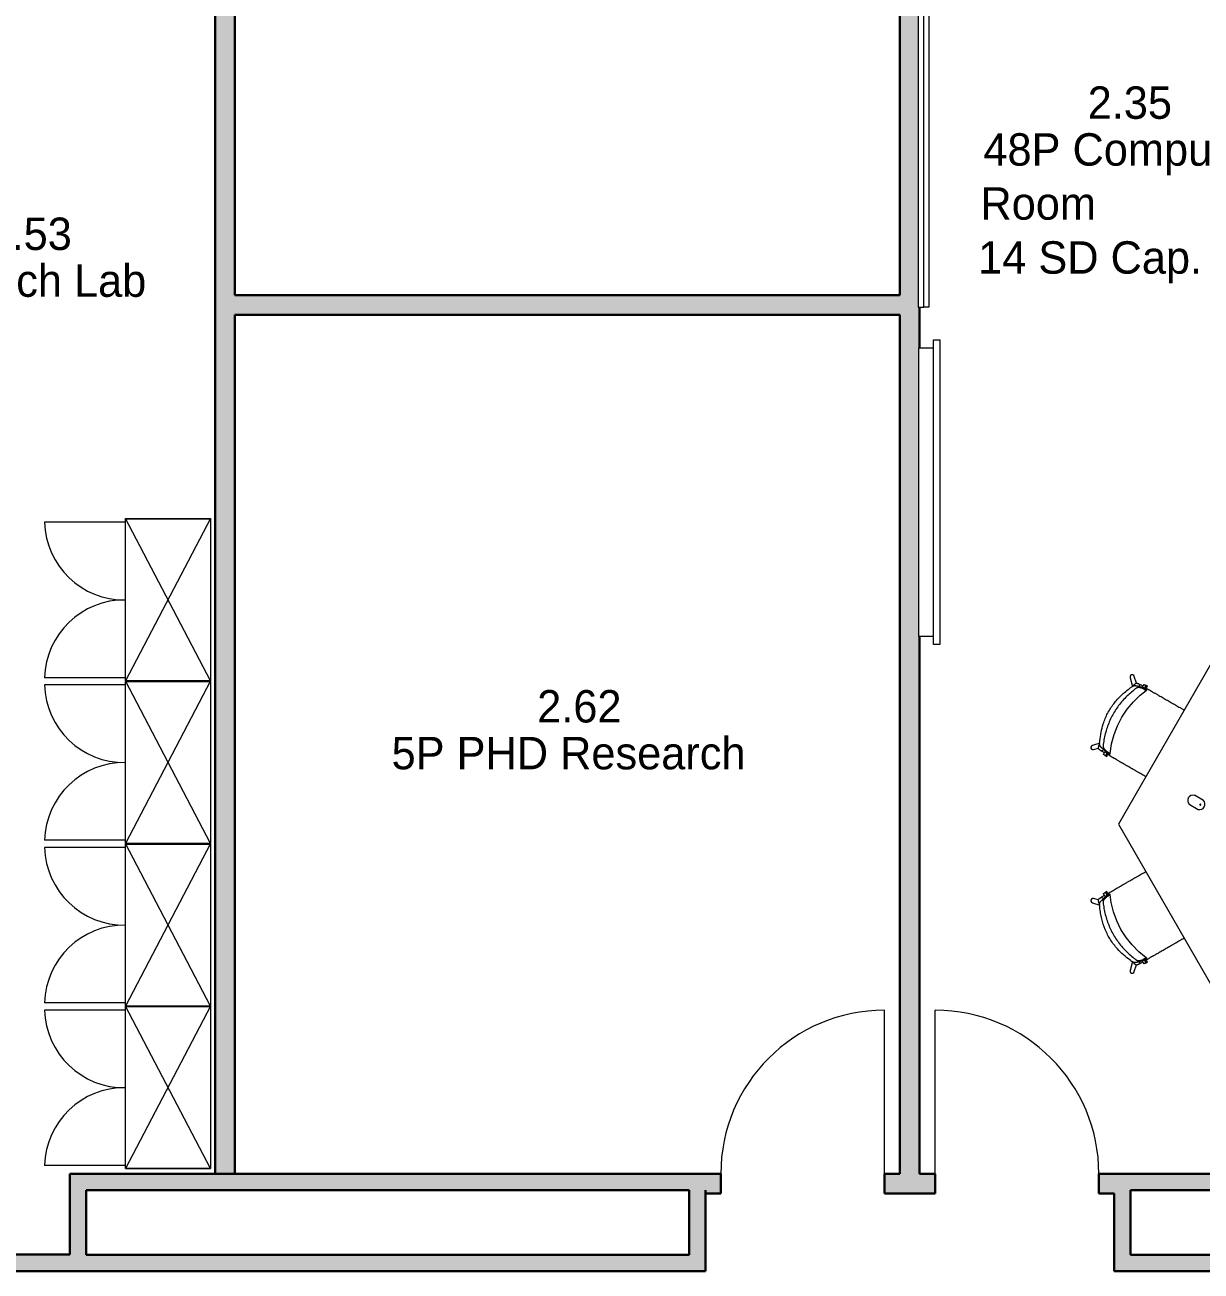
# Model space of a CAD drawing. Header units: millimetres. Extents: x 155927 to 295199, y -4084 to 97293.
# Drawn here: x 168326 to 175587, y 15108 to 22798 of the extents above; entities that cross this region are included whole.
import ezdxf

# ---------------------------------------------------------------- set-up
doc = ezdxf.new("R2010")
doc.units = ezdxf.units.MM
doc.header["$MEASUREMENT"] = 0
for name, color, linetype, lineweight in [('A-AREA-IDEN', 7, 'CONTINUOUS', 9), ('A-DOOR', 4, 'CONTINUOUS', 9), ('A-GENM', 8, 'CONTINUOUS', 9), ('A-WALL', 7, 'CONTINUOUS', 9), ('A-WALL-PATT', 7, 'CONTINUOUS', 9), ('E-ELEC-EQPM', 8, 'CONTINUOUS', 9), ('I-FURN', 8, 'CONTINUOUS', 9), ('I-WALL', 7, 'CONTINUOUS', 9)]:
    doc.layers.add(name, color=color, linetype=linetype, lineweight=lineweight)
doc.styles.add('Century Gothic', font='GOTHIC.TTF', dxfattribs={"height": 200})

msp = doc.modelspace()

# ---------------------------------------------------------------- hatches: boundary and pattern name
at = {"layer": 'A-WALL-PATT'}
for points in [[(169500.8, 15707.6), (169622.8, 15707.6), (169622.8, 26309.8), (169500.8, 26309.8), (169500.8, 15774.9)], [(173726.8, 15707.6), (173848.8, 15707.6), (173848.8, 19024.3), (173843.8, 19024.3), (173843.8, 20804.7), (173848.8, 20804.7), (173848.8, 21055.5), (173840.7, 21055.5), (173840.7, 23455.5), (173848.8, 23455.5), (173848.8, 26309.8), (173726.8, 26309.8), (173726.8, 19024.3)], [(173726.8, 21008.7), (173726.8, 21130.7), (169622.8, 21130.7), (169622.8, 21008.7), (169743.6, 21008.7)], [(172425.8, 15606.6), (172526.8, 15606.6), (172526.8, 15707.6), (168603, 15707.6), (168603, 15606.6), (169743.6, 15606.6)], [(185650.8, 15606.6), (185650.8, 15707.6), (175050.8, 15707.6), (175050.8, 15606.6), (185352.5, 15606.6)], [(168704, 15208.6), (168704, 15606.6), (168603, 15606.6), (168603, 15208.6)], [(172526.8, 15208.6), (172526.8, 15606.6), (172425.8, 15606.6), (172425.8, 15208.6)], [(175151.8, 15208.6), (175151.8, 15606.6), (175050.8, 15606.6), (175050.8, 15208.6)], [(169743.6, 15107.6), (172526.8, 15107.6), (172526.8, 15208.6), (168603, 15208.6), (168603, 15107.6)], [(180549.8, 15107.6), (183641.8, 15107.6), (183641.8, 15208.6), (175050.8, 15208.6), (175050.8, 15107.6), (179349.1, 15107.6)]]:
    msp.add_hatch(color=256, dxfattribs=at).paths.add_polyline_path(points, flags=0)
h = msp.add_hatch(color=256, dxfattribs=at)
h.paths.add_polyline_path([(175050.8, 15585.6), (175050.8, 15707.6), (174955.8, 15707.6), (174955.8, 15585.6)], flags=0)
h.paths.add_polyline_path([(173631.8, 15585.6), (173945.8, 15585.6), (173945.8, 15707.6), (173631.8, 15707.6)], flags=0)
h.paths.add_polyline_path([(172526.8, 15585.6), (172621.8, 15585.6), (172621.8, 15707.6), (172526.8, 15707.6), (172526.8, 15606.6)], flags=0)
h = msp.add_hatch(color=256, dxfattribs=at)
h.paths.add_polyline_path([(168603, 15107.6), (168603, 15209.6), (167390.8, 15209.6), (167390.8, 15107.6), (168542.9, 15107.6)], flags=0)
h.paths.add_polyline_path([(163790.8, 15107.6), (163790.8, 15209.6), (162750.8, 15209.6), (162750.8, 15107.6), (163740.2, 15107.6)], flags=0)

# ---------------------------------------------------------------- linework, layer by layer
at = {"layer": 'A-DOOR'}
for p, q in [((173631.8, 15707.6), (173631.8, 16717.6)), ((173945.8, 15707.6), (173945.8, 16717.6))]:
    msp.add_line(p, q, dxfattribs=at)
for centre, start, end in [((173631.8, 15707.6), 90, 180), ((173945.8, 15707.6), 0, 90)]:
    msp.add_arc(centre, 1010, start, end, dxfattribs=at)
at = {"layer": 'A-GENM'}
for p, q in [((175600.8, 18011.9), (175545.8, 18043.6)), ((175514.1, 17988.6), (175569.1, 17956.9))]:
    msp.add_line(p, q, dxfattribs=at)
for centre, radius, start, end in [((175536.1, 18012.5), 32.5, 72.68038, 227.31962), ((175578.7, 17987.9), 32.5, 252.68038, 47.31962), ((175582.2, 17985.9), 3.16, 60, 240), ((175582.2, 17985.9), 3.16, 240, 60)]:
    msp.add_arc(centre, radius, start, end, dxfattribs=at)
at = {"layer": 'A-WALL', "lineweight": 30}
for p, q in [((173726.8, 26309.8), (173726.8, 21130.7)), ((169622.8, 21130.7), (169622.8, 25757.6)), ((169500.8, 24232.6), (169500.8, 15707.6)), ((173726.8, 21130.7), (169622.8, 21130.7)), ((169622.8, 21008.7), (173726.8, 21008.7)), ((169622.8, 15707.6), (169622.8, 21008.7)), ((173726.8, 21008.7), (173726.8, 15707.6)), ((173848.8, 20804.7), (173848.8, 21055.5)), ((173848.8, 15707.6), (173848.8, 19024.3)), ((169500.8, 15707.6), (169622.8, 15707.6)), ((172621.8, 15707.6), (172526.8, 15707.6)), ((172621.8, 15585.6), (172621.8, 15707.6)), ((173726.8, 15707.6), (173631.8, 15707.6)), ((173631.8, 15707.6), (173631.8, 15585.6)), ((173945.8, 15707.6), (173848.8, 15707.6)), ((173945.8, 15585.6), (173945.8, 15707.6)), ((175050.8, 15707.6), (174955.8, 15707.6)), ((174955.8, 15707.6), (174955.8, 15585.6)), ((172526.8, 15606.6), (172526.8, 15585.6)), ((172526.8, 15585.6), (172621.8, 15585.6)), ((173631.8, 15585.6), (173945.8, 15585.6)), ((174955.8, 15585.6), (175050.8, 15585.6))]:
    msp.add_line(p, q, dxfattribs=at)
at = {"layer": 'E-ELEC-EQPM'}
for p, q in [((173935.7, 20855.5), (173973.8, 20855.5)), ((173935.7, 20804.7), (173935.7, 20855.5)), ((173935.7, 20855.5), (173973.8, 20855.5)), ((173935.7, 18973.5), (173935.7, 20855.5)), ((173973.8, 20855.5), (173973.8, 18973.5)), ((173973.8, 20855.5), (173973.8, 18973.5)), ((173843.8, 20804.7), (173935.7, 20804.7)), ((173843.8, 19024.3), (173843.8, 20804.7)), ((173843.8, 19024.3), (173843.8, 20804.7)), ((173843.8, 20804.7), (173935.7, 20804.7)), ((173935.7, 19024.3), (173843.8, 19024.3)), ((173935.7, 19024.3), (173843.8, 19024.3)), ((173935.7, 18973.5), (173935.7, 19024.3)), ((173973.8, 18973.5), (173935.7, 18973.5)), ((173973.8, 18973.5), (173935.7, 18973.5))]:
    msp.add_line(p, q, dxfattribs=at)
at = {"layer": 'I-FURN'}
for p, q in [((173840.7, 23455.5), (173840.7, 21055.5)), ((173875.7, 21055.5), (173875.7, 23455.5)), ((173875.7, 21055.5), (173875.7, 23455.5)), ((173905.7, 23455.5), (173905.7, 21055.5)), ((173840.7, 21055.5), (173875.7, 21055.5)), ((173905.7, 21055.5), (173875.7, 21055.5)), ((168947.4, 19728.6), (168447.4, 19728.6)), ((169472.4, 18749.6), (168947.4, 19752.9)), ((169472.4, 19752.9), (168947.4, 18749.6)), ((168947.4, 18749.6), (168947.4, 19749.6)), ((168947.4, 19749.6), (169472.4, 19749.6)), ((168947.4, 18749.6), (168947.4, 19749.6)), ((169472.4, 19749.6), (168947.4, 19749.6)), ((169472.4, 19749.6), (169472.4, 18749.6)), ((169472.4, 19749.6), (169472.4, 18749.6)), ((175651.8, 18861.9), (175076.8, 17866)), ((168947.4, 18769.6), (168447.4, 18769.6)), ((175149.3, 18769.3), (175163.1, 18714.3)), ((175187.2, 18735.5), (175174.4, 18776.4)), ((168947.4, 18725.3), (168447.4, 18725.3)), ((169472.4, 17746.3), (168947.4, 18749.6)), ((169472.4, 18749.6), (168947.4, 17746.3)), ((169472.4, 18749.6), (168947.4, 18749.6)), ((168947.4, 18749.6), (169472.4, 18749.6)), ((168947.4, 17746.3), (168947.4, 18746.3)), ((168947.4, 18746.3), (169472.4, 18746.3)), ((168947.4, 17746.3), (168947.4, 18746.3)), ((169472.4, 18746.3), (168947.4, 18746.3)), ((169472.4, 18746.3), (169472.4, 17746.3)), ((169472.4, 18746.3), (169472.4, 17746.3)), ((175211.6, 18661.1), (175248.7, 18690.4)), ((175226, 18709.4), (175223.4, 18711)), ((175223.9, 18711.8), (175235, 18728.3)), ((175229, 18708.8), (175223.9, 18711.8)), ((175235, 18728.3), (175246.5, 18721.7)), ((175246.5, 18721.7), (175236.9, 18707.3)), ((175238.3, 18706.9), (175250.1, 18700.1)), ((175255.1, 18717.1), (175243.6, 18723.7)), ((175244.7, 18703.2), (175255.1, 18717.1)), ((175244.8, 18703.2), (175254.6, 18716.3)), ((175248.7, 18690.4), (175250.1, 18691.7)), ((175250.1, 18691.7), (175251.1, 18693.3)), ((175251.1, 18693.3), (175251.7, 18694.7)), ((175251.7, 18694.7), (175252.1, 18696.9)), ((175252.1, 18696.9), (175251.9, 18699.1)), ((175131, 18574.8), (175169, 18620.1)), ((175169, 18620.1), (175211.6, 18661.1)), ((175098.2, 18525.6), (175131, 18574.8)), ((175049.4, 18418.1), (175070.9, 18473.2)), ((175070.9, 18473.2), (175098.2, 18525.6)), ((175034, 18361), (175049.4, 18418.1)), ((174961, 18365.4), (174915.6, 18351.1)), ((174922.7, 18326), (174953.5, 18333.7)), ((174984.6, 18294.8), (174993.4, 18312.7)), ((174993.4, 18312.7), (175001.1, 18308.3)), ((174993.9, 18313.5), (174999, 18310.5)), ((175004.3, 18304.6), (174996.2, 18288.1)), ((175004.3, 18304.5), (174996.7, 18288.9)), ((175005.3, 18303.4), (175017.1, 18296.6)), ((175024.8, 18302.6), (175034, 18361)), ((174996.2, 18288.1), (174984.6, 18294.8)), ((174992.9, 18289.6), (175004.4, 18283)), ((175004.4, 18283), (175011.6, 18299.7)), ((175004.9, 18283.8), (175011.7, 18299.7)), ((175020.9, 18296.5), (175018.9, 18295.5)), ((175022.6, 18297.9), (175020.9, 18296.5)), ((175023.5, 18299.1), (175022.6, 18297.9)), ((175024.4, 18300.8), (175023.5, 18299.1)), ((175024.8, 18302.6), (175024.4, 18300.8)), ((175076.8, 17866), (175651.8, 16870.1)), ((168947.4, 17766.3), (168447.4, 17766.3)), ((168947.4, 17722), (168447.4, 17722)), ((169472.4, 16743), (168947.4, 17746.3)), ((169472.4, 17746.3), (168947.4, 16743)), ((169472.4, 17746.3), (168947.4, 17746.3)), ((168947.4, 17746.3), (169472.4, 17746.3)), ((168947.4, 16743), (168947.4, 17743)), ((168947.4, 17743), (169472.4, 17743)), ((168947.4, 16743), (168947.4, 17743)), ((169472.4, 17743), (168947.4, 17743)), ((169472.4, 17743), (169472.4, 16743)), ((169472.4, 17743), (169472.4, 16743)), ((174915.6, 17380.9), (174961, 17366.6)), ((174953.5, 17398.3), (174922.7, 17406)), ((174984.6, 17437.2), (174996.2, 17443.9)), ((174993.4, 17419.3), (174984.6, 17437.2)), ((175004.4, 17449.1), (174992.9, 17442.4)), ((175001.1, 17423.7), (174993.4, 17419.3)), ((174999, 17421.5), (174993.9, 17418.5)), ((174996.2, 17443.9), (175004.3, 17427.4)), ((174996.7, 17443.1), (175004.3, 17427.5)), ((175011.6, 17432.3), (175004.4, 17449.1)), ((175011.7, 17432.3), (175004.9, 17448.2)), ((175017.1, 17435.5), (175005.3, 17428.6)), ((175018.9, 17436.5), (175020.6, 17435.7)), ((175020.6, 17435.7), (175022.2, 17434.6)), ((175022.2, 17434.6), (175023.2, 17433.4)), ((175023.2, 17433.4), (175024.3, 17431.5)), ((175024.3, 17431.5), (175024.8, 17429.4)), ((175031.7, 17382.6), (175024.8, 17429.4)), ((175045.8, 17325.2), (175031.7, 17382.6)), ((175066.1, 17269.6), (175045.8, 17325.2)), ((175092.3, 17216.6), (175066.1, 17269.6)), ((175124.1, 17166.7), (175092.3, 17216.6)), ((175161, 17120.6), (175124.1, 17166.7)), ((175202.7, 17078.7), (175161, 17120.6)), ((175248.7, 17041.6), (175202.7, 17078.7)), ((175163.1, 17017.7), (175149.3, 16962.8)), ((175174.4, 16955.7), (175187.2, 16996.5)), ((175223.4, 17021.1), (175226, 17022.6)), ((175223.9, 17020.2), (175229, 17023.2)), ((175235, 17003.7), (175223.9, 17020.2)), ((175246.5, 17010.4), (175235, 17003.7)), ((175236.8, 17024.8), (175246.5, 17010.4)), ((175250.1, 17031.9), (175238.3, 17025.1)), ((175243.6, 17008.3), (175255.1, 17014.9)), ((175255.1, 17014.9), (175244.7, 17028.8)), ((175254.6, 17015.7), (175244.8, 17028.8)), ((175250.2, 17040.1), (175248.7, 17041.6)), ((175251.4, 17038.1), (175250.2, 17040.1)), ((175251.9, 17036.7), (175251.4, 17038.1)), ((175252.1, 17034.8), (175251.9, 17036.7)), ((175251.9, 17032.9), (175252.1, 17034.8)), ((168947.4, 16763), (168447.4, 16763)), ((168947.4, 16718.7), (168447.4, 16718.7)), ((169472.4, 16743), (168947.4, 16743)), ((168947.4, 16743), (169472.4, 16743)), ((169472.4, 15739.7), (168947.4, 16743)), ((169472.4, 16743), (168947.4, 15739.7)), ((168947.4, 15739.7), (168947.4, 16739.7)), ((168947.4, 16739.7), (169472.4, 16739.7)), ((168947.4, 15739.7), (168947.4, 16739.7)), ((169472.4, 16739.7), (168947.4, 16739.7)), ((169472.4, 16739.7), (169472.4, 15739.7)), ((169472.4, 16739.7), (169472.4, 15739.7)), ((168947.4, 15759.7), (168447.4, 15759.7)), ((169472.4, 15739.7), (168947.4, 15739.7)), ((168947.4, 15739.7), (169472.4, 15739.7))]:
    msp.add_line(p, q, dxfattribs=at)
for centre, radius, start, end in [((168939.5, 19741.3), 492.3, 181.47698, 270.92096), ((168939.5, 18756.9), 492.3, 89.07904, 178.52302), ((175161.6, 18773.6), 13.1, 11.96621, 199.58244), ((168939.5, 18738), 492.3, 181.47698, 270.92096), ((174918.3, 18338.3), 13.1, 101.98964, 289.60587), ((168939.5, 17753.6), 492.3, 89.07904, 178.52302), ((168939.5, 17734.7), 492.3, 181.47698, 270.92096), ((174918.3, 17393.7), 13.1, 70.39413, 258.01036), ((168939.5, 16750.3), 492.3, 89.07904, 178.52302), ((175161.6, 16958.4), 13.1, 160.41756, 348.03379), ((168939.5, 16731.3), 492.3, 181.47698, 270.92096), ((168939.5, 15747), 492.3, 89.07904, 178.52302)]:
    msp.add_arc(centre, radius, start, end, dxfattribs=at)
for centre, major_axis, start_param, end_param in [((175247.1, 18740.7), (-8.7, -15.1), 0.238848, 0.322489), ((175258.2, 18733.3), (-8.7, -15.1), 6.026179, 6.605675), ((175258.7, 18734.1), (-8.7, -15.1), 6.026179, 6.605675), ((174991.5, 18271.4), (-8.7, -15.1), 2.819103, 3.398599), ((174992, 18272.2), (-8.7, -15.1), 2.819103, 3.398599), ((174991.5, 17460.6), (-8.7, 15.1), 2.884586, 3.464082), ((174992, 17459.8), (-8.7, 15.1), 2.884586, 3.464082), ((175247.1, 16991.3), (-8.7, 15.1), 5.960696, 6.044337), ((175258.2, 16998.8), (-8.7, 15.1), 5.960696, 6.540192), ((175258.7, 16998), (-8.7, 15.1), 5.960696, 6.540192)]:
    msp.add_ellipse(centre, major_axis=major_axis, ratio=0.978487, start_param=start_param, end_param=end_param, dxfattribs=at)
for points, knots in [([(174961.9, 18380.3), (174963.4, 18397.9), (174968.4, 18433), (174983.2, 18490.1), (175008.1, 18550.3), (175046.3, 18610.1), (175086.1, 18654), (175121.5, 18685.1), (175140.3, 18699.4), (175150, 18706.1)], [-1, -1, -1, -1, -0.863636, -0.727273, -0.545455, -0.363636, -0.181818, -0.090909, 0, 0, 0, 0]), ([(175172.6, 18693.1), (175162.4, 18685.2), (175142.7, 18668.7), (175105.7, 18632.8), (175064.9, 18582.8), (175026.2, 18515.7), (175003.3, 18455.3), (174990.6, 18405.3), (174986.2, 18380), (174984.4, 18367.2)], [-1, -1, -1, -1, -0.9, -0.8, -0.6, -0.4, -0.2, -0.1, 0, 0, 0, 0]), ([(175150, 18706.1), (175152, 18707.9), (175156, 18711.1), (175160.7, 18714.2), (175164.3, 18716.3), (175166.9, 18717.7), (175169, 18718.6), (175170.4, 18719.2), (175171.2, 18719.5), (175171.8, 18719.7), (175172.4, 18719.9), (175173.2, 18720.1), (175174.5, 18720.5), (175176.3, 18720.8), (175178.4, 18720.9), (175180.3, 18720.8), (175182.2, 18720.6), (175183.9, 18720.4), (175185.3, 18720.2), (175186.3, 18720), (175186.9, 18720), (175187.3, 18719.9), (175187.7, 18719.9), (175188.2, 18719.8), (175189.1, 18719.6), (175190.3, 18719.4), (175191.6, 18719), (175193.3, 18718.4), (175194.9, 18717.8), (175196.5, 18717.2), (175197.8, 18716.8), (175199.1, 18716.5), (175200.8, 18716), (175203.7, 18715.2), (175207.7, 18714.1), (175212.2, 18712.9), (175216.5, 18711.8), (175220.6, 18710.7), (175224.4, 18709.8), (175227.8, 18709), (175229.9, 18708.6), (175230.9, 18708.4)], [0, 0, 0, 0, 0.035714, 0.071429, 0.089286, 0.107143, 0.125, 0.133929, 0.138393, 0.142857, 0.147321, 0.151786, 0.160714, 0.178571, 0.196429, 0.214286, 0.232143, 0.25, 0.267857, 0.276786, 0.28125, 0.285714, 0.290179, 0.294643, 0.303571, 0.321429, 0.339286, 0.357143, 0.392857, 0.410714, 0.428571, 0.446429, 0.464286, 0.5, 0.571429, 0.642857, 0.714286, 0.785714, 0.857143, 0.928571, 1, 1, 1, 1]), ([(175163.2, 18714.7), (175164.8, 18716.4), (175167.4, 18719.3), (175170.5, 18722.6), (175172.2, 18724.5), (175173.6, 18725.8), (175174.8, 18727), (175175.9, 18728.2), (175177.1, 18729.3), (175178.4, 18730.6), (175179.9, 18731.8), (175181.3, 18732.9), (175182.4, 18733.8), (175183.3, 18734.4), (175184, 18734.8), (175184.7, 18735.2), (175185.7, 18735.6), (175187, 18736), (175188.5, 18736.2), (175189.9, 18736.1), (175191.1, 18735.9), (175192.5, 18735.5), (175193.6, 18735.1), (175194.4, 18734.7), (175194.9, 18734.5), (175195.3, 18734.4), (175195.7, 18734.2), (175196.1, 18734), (175196.9, 18733.7), (175198.1, 18733.1), (175199.2, 18732.6), (175200.1, 18732.2), (175200.8, 18731.8), (175201.5, 18731.5), (175202.5, 18731), (175204.3, 18730.1), (175205.8, 18729.3), (175206.7, 18728.9)], [0, 0, 0, 0, 0.125, 0.1875, 0.21875, 0.25, 0.28125, 0.3125, 0.34375, 0.375, 0.40625, 0.4375, 0.46875, 0.484375, 0.5, 0.515625, 0.53125, 0.5625, 0.59375, 0.625, 0.65625, 0.6875, 0.71875, 0.734375, 0.742188, 0.75, 0.757812, 0.765625, 0.78125, 0.8125, 0.84375, 0.859375, 0.875, 0.890625, 0.90625, 0.9375, 1, 1, 1, 1]), ([(175227.1, 18702.9), (175225.5, 18703.3), (175223.2, 18703.9), (175220.4, 18704.6), (175218.8, 18705.1), (175217.6, 18705.4), (175216.4, 18705.7), (175215, 18706.2), (175213.6, 18706.8), (175212.2, 18707.2), (175211, 18707.5), (175210, 18707.7), (175209.1, 18707.9), (175208.7, 18707.9), (175208.3, 18707.9), (175207.9, 18708), (175207.4, 18708), (175206.4, 18708.1), (175205, 18708.3), (175203.2, 18708.5), (175201.4, 18708.6), (175199.4, 18708.6), (175197.3, 18708.5), (175195.5, 18708.1), (175194.2, 18707.8), (175193.5, 18707.5), (175192.9, 18707.3), (175192.3, 18707.1), (175191.6, 18706.8), (175190.2, 18706.1), (175188.2, 18705.1), (175185.8, 18703.7), (175182.4, 18701.5), (175178.1, 18698.2), (175174.4, 18694.9), (175172.6, 18693.1)], [0, 0, 0, 0, 0.125, 0.1875, 0.21875, 0.25, 0.28125, 0.3125, 0.375, 0.40625, 0.4375, 0.46875, 0.484375, 0.492188, 0.5, 0.507812, 0.515625, 0.53125, 0.5625, 0.59375, 0.625, 0.65625, 0.6875, 0.71875, 0.734375, 0.742188, 0.75, 0.757812, 0.765625, 0.78125, 0.8125, 0.84375, 0.875, 0.9375, 1, 1, 1, 1]), ([(175207.6, 18713.7), (175207.6, 18714.1), (175207.8, 18716.7), (175207.7, 18721.7), (175207.2, 18726.4), (175206.7, 18728.9)], [0.93933321, 0.93933321, 0.93933321, 0.93933321, 0.94444444, 0.97222222, 1, 1, 1, 1]), ([(175223.9, 18711.8), (175223.5, 18711.6), (175222.6, 18711.2), (175221.8, 18710.8), (175221.3, 18710.6)], [-0.8741323, -0.8741323, -0.8741323, -0.8741323, -0.6666667, -0.4718724, -0.4718724, -0.4718724, -0.4718724]), ([(175227.1, 18702.9), (175229.7, 18701.4), (175234.4, 18698.7), (175239.9, 18695.5), (175244, 18693.1), (175246.3, 18691.8), (175247.6, 18691.1), (175248.2, 18690.7), (175248.6, 18690.5), (175248.7, 18690.4), (175248.7, 18690.4)], [0, 0, 0, 0, 0.1111111, 0.2222222, 0.3333333, 0.4444444, 0.5, 0.5555556, 0.6111111, 0.6625707, 0.6625707, 0.6625707, 0.6625707]), ([(175246.2, 18706.3), (175246.8, 18706), (175249.6, 18704.3), (175254.7, 18701.4), (175261.4, 18697.5), (175268.1, 18693.6), (175276.9, 18688.6), (175287.6, 18682.4), (175298.2, 18676.3), (175306.8, 18671.3), (175313.3, 18667.5), (175319.9, 18663.7), (175328.6, 18658.7), (175339.4, 18652.5), (175352.3, 18645.1), (175365.4, 18637.5), (175378.5, 18629.9), (175391.5, 18622.4), (175402.3, 18616.2), (175411.1, 18611.1), (175417.7, 18607.3), (175424.3, 18603.5), (175433, 18598.5), (175443.8, 18592.2), (175454.6, 18586), (175463.3, 18581), (175469.9, 18577.1), (175476.5, 18573.3), (175480.9, 18570.8), (175483.2, 18569.5), (175483.2, 18569.4)], [-0.8977274, -0.8977274, -0.8977274, -0.8977274, -0.8928571, -0.875, -0.8571429, -0.8392857, -0.8214286, -0.7857143, -0.75, -0.7321429, -0.7142857, -0.6964286, -0.6785714, -0.6428571, -0.6071429, -0.5714286, -0.5357143, -0.5, -0.4642857, -0.4464286, -0.4285714, -0.4107143, -0.3928571, -0.3571429, -0.3214286, -0.3035714, -0.2857143, -0.2678571, -0.25, -0.2492433, -0.2492433, -0.2492433, -0.2492433]), ([(175000.4, 18309.1), (174999.1, 18310.6), (174996.8, 18313.1), (174993.2, 18316.9), (174990.2, 18319.9), (174987.1, 18323), (174983.8, 18326.3), (174980.8, 18329.2), (174978.4, 18331.7), (174976.8, 18333.2), (174975.5, 18334.4), (174974.2, 18335.5), (174972.9, 18336.6), (174971.6, 18337.8), (174970.6, 18338.8), (174969.7, 18339.7), (174969.1, 18340.4), (174968.8, 18340.8), (174968.6, 18341.1), (174968.3, 18341.5), (174968, 18341.9), (174967.4, 18342.7), (174966.5, 18343.8), (174965.4, 18345.2), (174964.3, 18346.7), (174963.3, 18348.3), (174962.4, 18350.2), (174961.7, 18351.9), (174961.3, 18353.2), (174961.1, 18354), (174961, 18354.6), (174960.9, 18355.2), (174960.7, 18356.1), (174960.5, 18357.6), (174960.3, 18359.9), (174960.2, 18362.8), (174960.2, 18367), (174960.6, 18372.6), (174961.4, 18377.6), (174961.9, 18380.3)], [0, 0, 0, 0, 0.142857, 0.214286, 0.285714, 0.357143, 0.428571, 0.5, 0.535714, 0.571429, 0.589286, 0.607143, 0.642857, 0.660714, 0.678571, 0.696429, 0.705357, 0.709821, 0.714286, 0.71875, 0.723214, 0.732143, 0.75, 0.767857, 0.785714, 0.803571, 0.821429, 0.839286, 0.848214, 0.852679, 0.857143, 0.861607, 0.866071, 0.875, 0.892857, 0.910714, 0.928571, 0.964286, 1, 1, 1, 1]), ([(174969.6, 18318.1), (174968.7, 18318.7), (174967.3, 18319.6), (174965.7, 18320.7), (174964.8, 18321.3), (174964.1, 18321.8), (174963.4, 18322.2), (174962.6, 18322.8), (174961.6, 18323.5), (174960.6, 18324.2), (174959.8, 18324.7), (174959.4, 18325), (174959.1, 18325.3), (174958.8, 18325.5), (174958.4, 18325.8), (174957.7, 18326.4), (174956.7, 18327.2), (174955.7, 18328.1), (174954.9, 18329.1), (174954.2, 18330.3), (174953.6, 18331.6), (174953.3, 18332.9), (174953.1, 18334), (174953.1, 18334.8), (174953.1, 18335.6), (174953.2, 18336.7), (174953.3, 18338.2), (174953.6, 18339.9), (174954, 18341.8), (174954.4, 18343.5), (174954.8, 18345.2), (174955.2, 18346.7), (174955.7, 18348.4), (174956.2, 18350.2), (174956.9, 18352.6), (174958.2, 18357), (174959.4, 18360.6), (174960.1, 18362.9)], [0, 0, 0, 0, 0.0625, 0.09375, 0.109375, 0.125, 0.140625, 0.15625, 0.1875, 0.21875, 0.234375, 0.242188, 0.25, 0.257812, 0.265625, 0.28125, 0.3125, 0.34375, 0.375, 0.40625, 0.4375, 0.46875, 0.484375, 0.5, 0.515625, 0.53125, 0.5625, 0.59375, 0.625, 0.65625, 0.6875, 0.71875, 0.75, 0.78125, 0.8125, 0.875, 1, 1, 1, 1]), ([(174969.6, 18318.1), (174971.9, 18319), (174976.3, 18320.8), (174981.1, 18323.5), (174983.6, 18325.3), (174984.4, 18325.8)], [0, 0, 0, 0, 0.02777778, 0.05555556, 0.06696683, 0.06696683, 0.06696683, 0.06696683]), ([(174984.4, 18367.2), (174983.8, 18364.7), (174982.8, 18360), (174982.1, 18354.5), (174981.9, 18350.5), (174981.8, 18347.7), (174982, 18345.4), (174982.1, 18344), (174982.2, 18343.1), (174982.3, 18342.5), (174982.4, 18341.9), (174982.6, 18341.1), (174982.9, 18339.8), (174983.5, 18338.1), (174984.4, 18336.2), (174985.4, 18334.5), (174986.4, 18333), (174987.5, 18331.5), (174988.3, 18330.4), (174988.9, 18329.7), (174989.2, 18329.2), (174989.4, 18328.9), (174989.6, 18328.6), (174989.9, 18328.2), (174990.4, 18327.5), (174991.2, 18326.7), (174992, 18325.9), (174993.2, 18324.8), (174994.3, 18323.9), (174995.4, 18323), (174996.3, 18322.1), (174997.2, 18321.2), (174998.4, 18320.1), (175000.4, 18318), (175002.1, 18316.3), (175003.2, 18315.1)], [0, 0, 0, 0, 0.0625, 0.125, 0.15625, 0.1875, 0.21875, 0.234375, 0.242188, 0.25, 0.257812, 0.265625, 0.28125, 0.3125, 0.34375, 0.375, 0.40625, 0.4375, 0.46875, 0.484375, 0.492188, 0.5, 0.507812, 0.515625, 0.53125, 0.5625, 0.59375, 0.625, 0.6875, 0.71875, 0.75, 0.78125, 0.8125, 0.875, 1, 1, 1, 1]), ([(174993.7, 18316.3), (174993.7, 18315.8), (174993.8, 18314.8), (174993.9, 18313.9), (174994, 18313.4)], [-0.5281276, -0.5281276, -0.5281276, -0.5281276, -0.3333333, -0.1189454, -0.1189454, -0.1189454, -0.1189454]), ([(175024.8, 18302.6), (175024.8, 18302.6), (175024.7, 18302.7), (175024.3, 18303), (175023.5, 18303.4), (175021.8, 18304.4), (175018.4, 18306.4), (175012.1, 18310), (175006.5, 18313.2), (175003.2, 18315.1)], [0.3374293, 0.3374293, 0.3374293, 0.3374293, 0.3888889, 0.4444444, 0.5138889, 0.5833333, 0.7222222, 0.8611111, 1, 1, 1, 1]), ([(175246, 18158.3), (175245.9, 18158.4), (175241.5, 18160.9), (175232.7, 18166), (175219.4, 18173.7), (175206.3, 18181.2), (175195.4, 18187.5), (175186.7, 18192.6), (175180, 18196.4), (175173.4, 18200.2), (175164.8, 18205.2), (175154.1, 18211.4), (175143.4, 18217.6), (175134.7, 18222.6), (175128.2, 18226.3), (175121.6, 18230.1), (175113, 18235.1), (175102.2, 18241.3), (175091.4, 18247.6), (175082.7, 18252.6), (175076, 18256.5), (175069.4, 18260.3), (175060.7, 18265.3), (175049.8, 18271.6), (175036.8, 18279.1), (175023.4, 18286.8), (175014.1, 18292.2), (175009.3, 18295), (175008.9, 18295.2)], [-0.7503695, -0.7503695, -0.7503695, -0.7503695, -0.75, -0.7142857, -0.6785714, -0.6428571, -0.6071429, -0.5892857, -0.5714286, -0.5535714, -0.5357143, -0.5, -0.4642857, -0.4464286, -0.4285714, -0.4107143, -0.3928571, -0.3571429, -0.3214286, -0.3035714, -0.2857143, -0.2678571, -0.25, -0.2142857, -0.1785714, -0.1428571, -0.1071429, -0.103964, -0.103964, -0.103964, -0.103964]), ([(175008.9, 17436.8), (175009.3, 17437), (175014.1, 17439.8), (175023.4, 17445.2), (175036.8, 17452.9), (175049.8, 17460.4), (175060.7, 17466.7), (175069.4, 17471.7), (175076, 17475.5), (175082.7, 17479.4), (175091.4, 17484.4), (175102.2, 17490.7), (175113, 17496.9), (175121.6, 17501.9), (175128.2, 17505.7), (175134.7, 17509.5), (175143.4, 17514.4), (175154.1, 17520.6), (175164.8, 17526.8), (175173.4, 17531.8), (175180, 17535.6), (175186.7, 17539.4), (175195.4, 17544.5), (175206.3, 17550.8), (175219.4, 17558.3), (175232.7, 17566), (175241.5, 17571.1), (175245.9, 17573.6), (175246, 17573.7)], [-0.896036, -0.896036, -0.896036, -0.896036, -0.8928571, -0.8571429, -0.8214286, -0.7857143, -0.75, -0.7321429, -0.7142857, -0.6964286, -0.6785714, -0.6428571, -0.6071429, -0.5892857, -0.5714286, -0.5535714, -0.5357143, -0.5, -0.4642857, -0.4464286, -0.4285714, -0.4107143, -0.3928571, -0.3571429, -0.3214286, -0.2857143, -0.25, -0.2496035, -0.2496035, -0.2496035, -0.2496035]), ([(174960.1, 17369.1), (174959.4, 17371.4), (174958.2, 17375), (174956.9, 17379.4), (174956.2, 17381.8), (174955.7, 17383.6), (174955.2, 17385.3), (174954.8, 17386.9), (174954.4, 17388.5), (174954, 17390.2), (174953.6, 17392.1), (174953.3, 17393.9), (174953.2, 17395.3), (174953.1, 17396.4), (174953.1, 17397.2), (174953.1, 17398), (174953.3, 17399.1), (174953.6, 17400.4), (174954.2, 17401.7), (174954.9, 17402.9), (174955.7, 17403.9), (174956.7, 17404.8), (174957.7, 17405.6), (174958.4, 17406.2), (174958.8, 17406.5), (174959.1, 17406.7), (174959.4, 17407), (174959.8, 17407.3), (174960.6, 17407.8), (174961.6, 17408.5), (174962.6, 17409.2), (174963.4, 17409.8), (174964.1, 17410.2), (174964.8, 17410.7), (174965.7, 17411.3), (174967.3, 17412.4), (174968.7, 17413.3), (174969.6, 17413.9)], [0, 0, 0, 0, 0.125, 0.1875, 0.21875, 0.25, 0.28125, 0.3125, 0.34375, 0.375, 0.40625, 0.4375, 0.46875, 0.484375, 0.5, 0.515625, 0.53125, 0.5625, 0.59375, 0.625, 0.65625, 0.6875, 0.71875, 0.734375, 0.742188, 0.75, 0.757812, 0.765625, 0.78125, 0.8125, 0.84375, 0.859375, 0.875, 0.890625, 0.90625, 0.9375, 1, 1, 1, 1]), ([(174961.9, 17351.7), (174961.4, 17354.4), (174960.6, 17359.4), (174960.2, 17365), (174960.2, 17369.2), (174960.3, 17372.1), (174960.5, 17374.4), (174960.7, 17375.9), (174960.9, 17376.8), (174961, 17377.4), (174961.1, 17378), (174961.3, 17378.8), (174961.7, 17380.1), (174962.4, 17381.8), (174963.3, 17383.7), (174964.3, 17385.3), (174965.4, 17386.8), (174966.5, 17388.2), (174967.4, 17389.4), (174968, 17390.1), (174968.3, 17390.6), (174968.6, 17390.9), (174968.8, 17391.2), (174969.1, 17391.6), (174969.7, 17392.3), (174970.6, 17393.2), (174971.6, 17394.2), (174972.9, 17395.4), (174974.2, 17396.5), (174975.5, 17397.6), (174976.5, 17398.5), (174977.4, 17399.4), (174978.7, 17400.6), (174980.8, 17402.8), (174983.8, 17405.7), (174987.1, 17409), (174990.2, 17412.1), (174993.2, 17415.1), (174995.9, 17418), (174998.3, 17420.6), (174999.7, 17422.2), (175000.4, 17423)], [0, 0, 0, 0, 0.035714, 0.071429, 0.089286, 0.107143, 0.125, 0.133929, 0.138393, 0.142857, 0.147321, 0.151786, 0.160714, 0.178571, 0.196429, 0.214286, 0.232143, 0.25, 0.267857, 0.276786, 0.28125, 0.285714, 0.290179, 0.294643, 0.303571, 0.321429, 0.339286, 0.357143, 0.392857, 0.410714, 0.428571, 0.446429, 0.464286, 0.5, 0.571429, 0.642857, 0.714286, 0.785714, 0.857143, 0.928571, 1, 1, 1, 1]), ([(174984.4, 17406.2), (174983.6, 17406.8), (174981.1, 17408.5), (174976.3, 17411.2), (174971.9, 17413), (174969.6, 17413.9)], [0.93303317, 0.93303317, 0.93303317, 0.93303317, 0.94444444, 0.97222222, 1, 1, 1, 1]), ([(175003.2, 17416.9), (175002.1, 17415.7), (175000.4, 17414), (174998.4, 17411.9), (174997.2, 17410.8), (174996.3, 17409.9), (174995.4, 17409.1), (174994.3, 17408.1), (174993.2, 17407.2), (174992, 17406.2), (174991.2, 17405.3), (174990.4, 17404.5), (174989.9, 17403.8), (174989.6, 17403.4), (174989.4, 17403.1), (174989.2, 17402.8), (174988.9, 17402.4), (174988.3, 17401.6), (174987.5, 17400.5), (174986.4, 17399), (174985.4, 17397.5), (174984.4, 17395.8), (174983.5, 17393.9), (174982.9, 17392.2), (174982.6, 17390.9), (174982.4, 17390.1), (174982.3, 17389.5), (174982.2, 17388.9), (174982.1, 17388.1), (174982, 17386.6), (174981.8, 17384.3), (174981.9, 17381.5), (174982.1, 17377.5), (174982.8, 17372.1), (174983.8, 17367.3), (174984.4, 17364.8)], [0, 0, 0, 0, 0.125, 0.1875, 0.21875, 0.25, 0.28125, 0.3125, 0.375, 0.40625, 0.4375, 0.46875, 0.484375, 0.492188, 0.5, 0.507812, 0.515625, 0.53125, 0.5625, 0.59375, 0.625, 0.65625, 0.6875, 0.71875, 0.734375, 0.742188, 0.75, 0.757812, 0.765625, 0.78125, 0.8125, 0.84375, 0.875, 0.9375, 1, 1, 1, 1]), ([(174993.9, 17418.6), (174993.9, 17418.1), (174993.8, 17417.2), (174993.7, 17416.2), (174993.7, 17415.7)], [-0.8810546, -0.8810546, -0.8810546, -0.8810546, -0.6666667, -0.4718724, -0.4718724, -0.4718724, -0.4718724]), ([(175003.2, 17416.9), (175005.8, 17418.4), (175010.5, 17421.1), (175016, 17424.3), (175020.1, 17426.7), (175022.4, 17428), (175023.7, 17428.7), (175024.3, 17429.1), (175024.7, 17429.3), (175024.8, 17429.4), (175024.8, 17429.4)], [0, 0, 0, 0, 0.1111111, 0.2222222, 0.3333333, 0.4444444, 0.5, 0.5555556, 0.6111111, 0.6625707, 0.6625707, 0.6625707, 0.6625707]), ([(175150, 17025.9), (175135.5, 17036.1), (175107.7, 17057.9), (175065.5, 17099.3), (175025.9, 17151), (174993.2, 17214), (174975.1, 17270.3), (174965.8, 17316.6), (174962.9, 17340), (174961.9, 17351.7)], [-1, -1, -1, -1, -0.863636, -0.727273, -0.545455, -0.363636, -0.181818, -0.090909, 0, 0, 0, 0]), ([(174984.4, 17364.8), (174986.2, 17352), (174990.6, 17326.7), (175003.3, 17276.7), (175026.2, 17216.4), (175064.9, 17149.3), (175105.7, 17099.3), (175142.7, 17063.3), (175162.4, 17046.8), (175172.6, 17038.9)], [-1, -1, -1, -1, -0.9, -0.8, -0.6, -0.4, -0.2, -0.1, 0, 0, 0, 0]), ([(175483.3, 17162.6), (175483.2, 17162.5), (175480.9, 17161.2), (175476.5, 17158.7), (175469.9, 17154.9), (175463.3, 17151.1), (175454.6, 17146), (175443.8, 17139.8), (175433, 17133.5), (175424.3, 17128.5), (175417.7, 17124.7), (175411.1, 17120.9), (175402.3, 17115.9), (175391.5, 17109.6), (175378.5, 17102.1), (175365.4, 17094.5), (175352.3, 17087), (175339.4, 17079.5), (175328.6, 17073.3), (175319.9, 17068.3), (175313.3, 17064.5), (175306.8, 17060.7), (175298.2, 17055.7), (175287.6, 17049.6), (175276.9, 17043.4), (175268.1, 17038.4), (175261.4, 17034.5), (175254.7, 17030.6), (175249.6, 17027.7), (175246.8, 17026), (175246.2, 17025.7)], [-0.7508218, -0.7508218, -0.7508218, -0.7508218, -0.75, -0.7321429, -0.7142857, -0.6964286, -0.6785714, -0.6428571, -0.6071429, -0.5892857, -0.5714286, -0.5535714, -0.5357143, -0.5, -0.4642857, -0.4285714, -0.3928571, -0.3571429, -0.3214286, -0.3035714, -0.2857143, -0.2678571, -0.25, -0.2142857, -0.1785714, -0.1607143, -0.1428571, -0.125, -0.1071429, -0.1022726, -0.1022726, -0.1022726, -0.1022726]), ([(175230.9, 17023.6), (175229, 17023.3), (175225.6, 17022.6), (175220.6, 17021.3), (175216.5, 17020.2), (175212.2, 17019.1), (175207.7, 17017.9), (175203.7, 17016.8), (175200.4, 17015.9), (175198.2, 17015.3), (175196.5, 17014.8), (175194.9, 17014.2), (175193.3, 17013.6), (175191.6, 17013), (175190.3, 17012.7), (175189.1, 17012.4), (175188.2, 17012.2), (175187.7, 17012.2), (175187.3, 17012.1), (175186.9, 17012.1), (175186.3, 17012), (175185.3, 17011.9), (175183.9, 17011.6), (175182.2, 17011.4), (175180.3, 17011.2), (175178.4, 17011.1), (175176.3, 17011.3), (175174.5, 17011.5), (175173.2, 17011.9), (175172.4, 17012.1), (175171.8, 17012.3), (175171.2, 17012.5), (175170.4, 17012.8), (175169, 17013.4), (175166.9, 17014.3), (175164.3, 17015.7), (175160.7, 17017.8), (175156, 17021), (175152, 17024.1), (175150, 17025.9)], [0, 0, 0, 0, 0.142857, 0.214286, 0.285714, 0.357143, 0.428571, 0.5, 0.535714, 0.571429, 0.589286, 0.607143, 0.642857, 0.660714, 0.678571, 0.696429, 0.705357, 0.709821, 0.714286, 0.71875, 0.723214, 0.732143, 0.75, 0.767857, 0.785714, 0.803571, 0.821429, 0.839286, 0.848214, 0.852679, 0.857143, 0.861607, 0.866071, 0.875, 0.892857, 0.910714, 0.928571, 0.964286, 1, 1, 1, 1]), ([(175206.7, 17003.2), (175205.8, 17002.7), (175204.3, 17001.9), (175202.5, 17001.1), (175201.5, 17000.6), (175200.8, 17000.2), (175200.1, 16999.8), (175199.2, 16999.4), (175198.1, 16998.9), (175196.9, 16998.4), (175196.1, 16998), (175195.7, 16997.8), (175195.3, 16997.6), (175194.9, 16997.5), (175194.4, 16997.3), (175193.6, 16997), (175192.5, 16996.5), (175191.1, 16996.2), (175189.9, 16995.9), (175188.5, 16995.9), (175187, 16996), (175185.7, 16996.4), (175184.7, 16996.9), (175184, 16997.2), (175183.3, 16997.6), (175182.4, 16998.2), (175181.3, 16999.1), (175179.9, 17000.2), (175178.4, 17001.5), (175177.1, 17002.7), (175175.9, 17003.8), (175174.8, 17005), (175173.6, 17006.2), (175172.2, 17007.6), (175170.5, 17009.4), (175167.4, 17012.7), (175164.8, 17015.6), (175163.2, 17017.3)], [0, 0, 0, 0, 0.0625, 0.09375, 0.109375, 0.125, 0.140625, 0.15625, 0.1875, 0.21875, 0.234375, 0.242188, 0.25, 0.257812, 0.265625, 0.28125, 0.3125, 0.34375, 0.375, 0.40625, 0.4375, 0.46875, 0.484375, 0.5, 0.515625, 0.53125, 0.5625, 0.59375, 0.625, 0.65625, 0.6875, 0.71875, 0.75, 0.78125, 0.8125, 0.875, 1, 1, 1, 1]), ([(175172.6, 17038.9), (175174.4, 17037.1), (175178.1, 17033.8), (175182.4, 17030.5), (175185.8, 17028.3), (175188.2, 17026.9), (175190.2, 17025.9), (175191.6, 17025.3), (175192.3, 17024.9), (175192.9, 17024.7), (175193.5, 17024.5), (175194.2, 17024.2), (175195.5, 17023.9), (175197.3, 17023.5), (175199.4, 17023.4), (175201.4, 17023.4), (175203.2, 17023.5), (175205, 17023.7), (175206.4, 17023.9), (175207.4, 17024), (175207.9, 17024), (175208.3, 17024.1), (175208.7, 17024.1), (175209.1, 17024.2), (175210, 17024.3), (175211, 17024.5), (175212.2, 17024.8), (175213.6, 17025.3), (175215, 17025.8), (175216.4, 17026.3), (175217.6, 17026.6), (175218.8, 17027), (175220.4, 17027.4), (175223.2, 17028.1), (175225.5, 17028.7), (175227.1, 17029.1)], [0, 0, 0, 0, 0.0625, 0.125, 0.15625, 0.1875, 0.21875, 0.234375, 0.242188, 0.25, 0.257812, 0.265625, 0.28125, 0.3125, 0.34375, 0.375, 0.40625, 0.4375, 0.46875, 0.484375, 0.492188, 0.5, 0.507812, 0.515625, 0.53125, 0.5625, 0.59375, 0.625, 0.6875, 0.71875, 0.75, 0.78125, 0.8125, 0.875, 1, 1, 1, 1]), ([(175206.7, 17003.2), (175207.2, 17005.6), (175207.7, 17010.3), (175207.8, 17015.3), (175207.6, 17017.9), (175207.6, 17018.3)], [0, 0, 0, 0, 0.02777778, 0.05555556, 0.06066679, 0.06066679, 0.06066679, 0.06066679]), ([(175221.8, 17021.2), (175222, 17021.1), (175222.8, 17020.7), (175223.5, 17020.4), (175223.9, 17020.3)], [-0.4644041, -0.4644041, -0.4644041, -0.4644041, -0.3333333, -0.1258677, -0.1258677, -0.1258677, -0.1258677]), ([(175248.7, 17041.6), (175248.7, 17041.6), (175248.6, 17041.5), (175248.2, 17041.3), (175247.4, 17040.8), (175245.7, 17039.8), (175242.3, 17037.9), (175236, 17034.3), (175230.4, 17031), (175227.1, 17029.1)], [0.3374293, 0.3374293, 0.3374293, 0.3374293, 0.3888889, 0.4444444, 0.5138889, 0.5833333, 0.7222222, 0.8611111, 1, 1, 1, 1])]:
    msp.add_open_spline(points, degree=3, knots=knots, dxfattribs=at)
for points in [[(175206.7, 18728.9), (175207.3, 18728.6), (175208.4, 18728), (175209.6, 18727.4), (175210.2, 18727.1)], [(175210.2, 18727.1), (175215.5, 18724), (175221, 18720.9), (175226.6, 18717.6)], [(175250.1, 18700.1), (175249.8, 18699.8), (175248.7, 18699.4), (175246.1, 18699.2), (175242.5, 18699.5), (175238.1, 18700.3), (175233, 18701.4), (175229.2, 18702.3), (175227.1, 18702.9)], [(175230.9, 18708.4), (175232.3, 18708.1), (175234.8, 18707.6), (175237.2, 18707.1), (175238.3, 18706.9)], [(175251.3, 18699.5), (175251.6, 18699.3), (175252, 18699), (175251.9, 18699.1), (175251.3, 18699.4), (175250.6, 18699.8), (175250.1, 18700.1)], [(174961.4, 18366.4), (174960.9, 18365.3), (174960.5, 18364.1), (174960.1, 18362.9)], [(174960.1, 18362.9), (174960.5, 18364.1), (174960.9, 18365.2), (174961.3, 18366.4)], [(174972.8, 18316), (174972.3, 18316.4), (174971.2, 18317.1), (174970.1, 18317.8), (174969.6, 18318.1)], [(174989.2, 18306.6), (174983.6, 18309.8), (174978.1, 18313), (174972.8, 18316)], [(175005.3, 18303.4), (175004.6, 18304.3), (175003, 18306.1), (175001.3, 18308), (175000.4, 18309.1)], [(175003.2, 18315.1), (175004.7, 18313.6), (175007.5, 18310.8), (175011, 18306.9), (175013.8, 18303.4), (175015.9, 18300.5), (175017, 18298.2), (175017.2, 18297), (175017.1, 18296.6)], [(175017.1, 18296.6), (175017.6, 18296.3), (175018.3, 18295.9), (175018.9, 18295.5), (175019, 18295.5), (175018.6, 18295.7), (175018.3, 18295.9)], [(174969.6, 17413.9), (174970.1, 17414.2), (174971.2, 17414.9), (174972.3, 17415.6), (174972.8, 17416)], [(174972.8, 17416), (174978.1, 17419), (174983.6, 17422.2), (174989.2, 17425.4)], [(175000.4, 17423), (175001.3, 17424), (175003, 17425.9), (175004.6, 17427.8), (175005.3, 17428.6)], [(175017.1, 17435.5), (175017.2, 17435), (175017, 17433.8), (175015.9, 17431.5), (175013.8, 17428.6), (175011, 17425.2), (175007.5, 17421.2), (175004.7, 17418.4), (175003.2, 17416.9)], [(175018.3, 17436.1), (175018.6, 17436.3), (175019, 17436.5), (175018.9, 17436.5), (175018.3, 17436.1), (175017.6, 17435.7), (175017.1, 17435.5)], [(174961.3, 17365.6), (174960.9, 17366.8), (174960.5, 17368), (174960.1, 17369.1)], [(174960.1, 17369.1), (174960.5, 17367.9), (174960.9, 17366.8), (174961.4, 17365.6)], [(175210.2, 17004.9), (175209.6, 17004.6), (175208.4, 17004), (175207.3, 17003.4), (175206.7, 17003.2)], [(175226.6, 17014.4), (175221, 17011.1), (175215.5, 17008), (175210.2, 17004.9)], [(175227.1, 17029.1), (175229.2, 17029.7), (175233, 17030.6), (175238.1, 17031.7), (175242.5, 17032.5), (175246.1, 17032.8), (175248.7, 17032.6), (175249.8, 17032.2), (175250.1, 17031.9)], [(175238.3, 17025.1), (175237.2, 17024.9), (175234.8, 17024.4), (175232.3, 17023.9), (175230.9, 17023.6)], [(175250.1, 17031.9), (175250.6, 17032.2), (175251.3, 17032.6), (175251.9, 17032.9), (175252, 17033), (175251.6, 17032.7), (175251.3, 17032.5)]]:
    msp.add_open_spline(points, degree=3, dxfattribs=at)
at = {"layer": 'I-WALL', "lineweight": 30}
for p, q in [((172526.8, 15707.6), (168603, 15707.6)), ((168603, 15707.6), (168603, 15606.6)), ((185650.8, 15707.6), (175050.8, 15707.6)), ((168603, 15606.6), (168603, 15209.6)), ((168704, 15606.6), (172425.8, 15606.6)), ((168704, 15208.6), (168704, 15606.6)), ((172425.8, 15606.6), (172425.8, 15208.6)), ((172526.8, 15208.6), (172526.8, 15606.6)), ((175050.8, 15585.6), (175050.8, 15208.6)), ((175151.8, 15606.6), (185650.8, 15606.6)), ((175151.8, 15208.6), (175151.8, 15606.6)), ((168603, 15209.6), (167390.8, 15209.6)), ((172425.8, 15208.6), (168704, 15208.6)), ((172526.8, 15107.6), (172526.8, 15208.6)), ((175050.8, 15208.6), (175050.8, 15107.6)), ((183641.8, 15208.6), (175151.8, 15208.6)), ((167390.8, 15107.6), (168603, 15107.6)), ((168603, 15107.6), (172526.8, 15107.6)), ((175050.8, 15107.6), (183641.8, 15107.6))]:
    msp.add_line(p, q, dxfattribs=at)

# ---------------------------------------------------------------- texts
at = {"layer": 'A-AREA-IDEN', "style": 'Century Gothic'}
for s, p in [('2.35', (174886.7, 22218.5)), ('48P Computer', (174243, 21929.5)), ('Room', (174224.6, 21596.2)), ('2.53', (168095.1, 21409)), ('14 SD Cap.', (174210.5, 21262.8)), ('Research Lab', (167410, 21120)), ('2.62', (171488.5, 18493.1)), ('5P PHD Research', (170589.5, 18204.1))]:
    msp.add_text(s, height=200, dxfattribs=at).set_placement(p)

doc.saveas('drawing.dxf')
